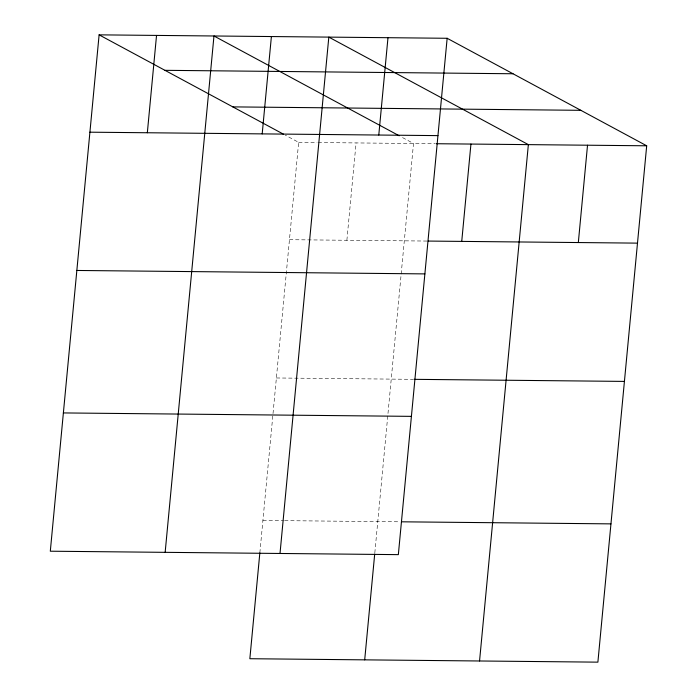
<?xml version="1.0" encoding="UTF-8"?>
<svg xmlns="http://www.w3.org/2000/svg" width="697" height="697" viewBox="0 0 697 697"><rect width="100%" height="100%" fill="white"/><g stroke="black" fill="none" stroke-linecap="round" stroke-linejoin="round"><path stroke-width="0.52" stroke-dasharray="3.48 2.61" d="M259.85 552.852L272.919 414.671M273.015 413.591L298.656 142.362L285.3 135.166M346.879 240.265L356.08 142.929M374.812 552.904L413.513 143.495L401.106 136.812M298.656 142.362L317.074 142.545M318.163 142.554L435.181 143.704M289.455 239.698L427.061 241.057M276.387 377.974L412.912 379.325M262.917 520.441L283.505 520.642M284.585 520.659L399.442 521.792"/><path stroke-width="1.05" d="M99.113 34.85L50.306 551.205L398.344 554.638L447.152 38.283L99.113 34.85L283.391 134.138M147.337 132.752L156.537 35.416M165.154 552.338L213.97 35.983L399.198 135.784M262.194 133.885L271.394 36.549M259.85 552.852L249.848 658.717L597.887 662.15L646.694 145.795L447.152 38.283M280.011 553.47L328.818 37.115L528.361 144.627L479.553 660.983M378.785 135.035L387.985 37.699M364.697 659.85L374.707 553.984M461.736 241.397L470.937 144.061M578.327 242.547L587.527 145.211M164.962 70.327L513.001 73.76M232.807 106.885L580.845 110.318M89.913 132.186L437.951 135.619M436.261 143.721L646.694 145.795M428.15 241.066L637.494 243.131M76.844 270.462L424.882 273.895M413.992 379.334L624.425 381.407M63.375 412.929L411.413 416.362M401.611 521.809L610.955 523.874"/></g></svg>
